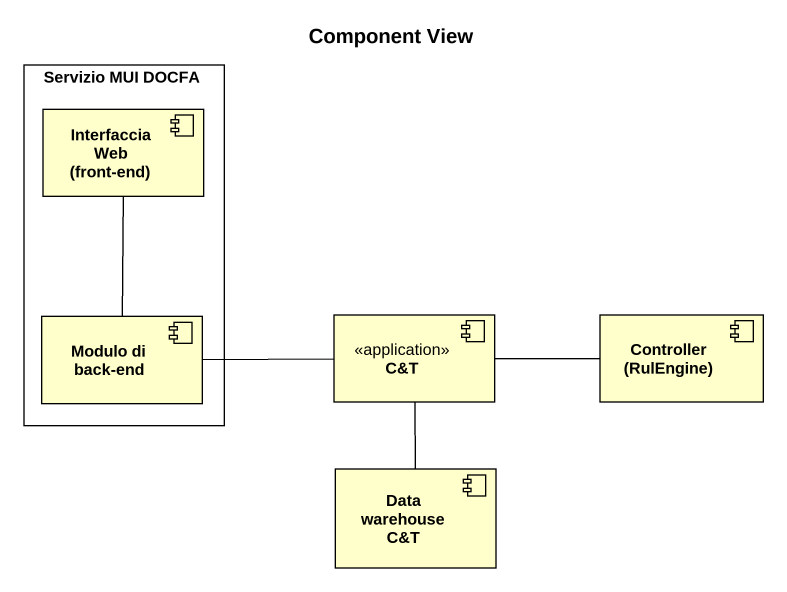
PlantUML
@startuml
title Component View
rectangle "Servizio MUI DOCFA" as Servizio_MUI_DOCFA {
  component "Interfaccia Web (front-end)" as Interfaccia_Web_front_end
  component "Modulo di back-end" as Modulo_di_back_end
}
component "C&T" as C_T <<application>>
component "Controller (RulEngine)" as Controller_RulEngine
component "Data warehouse C&T" as Data_warehouse_C_T
Interfaccia_Web_front_end -- Modulo_di_back_end
Modulo_di_back_end -right- C_T
C_T -right- Controller_RulEngine
C_T -- Data_warehouse_C_T
@enduml
